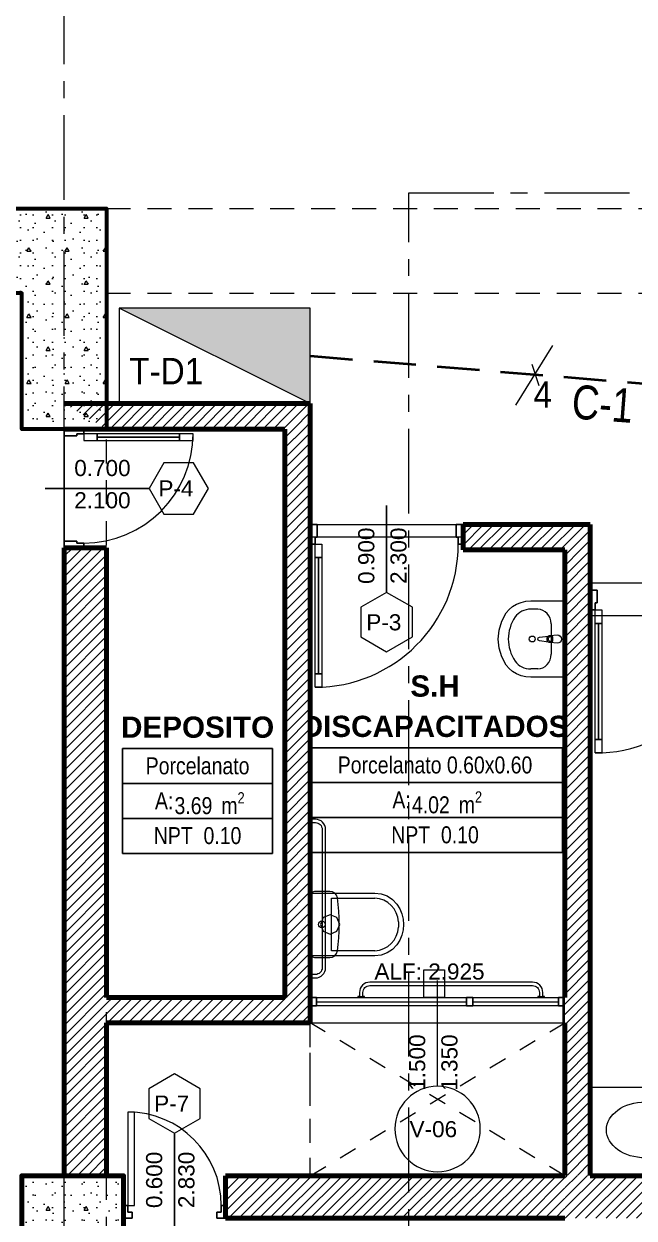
# Model space of a CAD drawing. Header units: inches. Extents: x -38 to 5698, y -33 to 92.
# Drawn here: x 44.08 to 47.68, y 11.45 to 18.49 of the extents above; entities that cross this region are included whole.
import ezdxf

# ---------------------------------------------------------------- set-up
doc = ezdxf.new("R2010")
doc.units = ezdxf.units.IN
doc.header["$MEASUREMENT"] = 0
doc.set_wipeout_variables(frame=1)
for name, pattern in [('A-PB$0$HIDDEN', [0.375, 0.25, -0.125]), ('CONTINUA', [0]), ('Hidden Line', [0.195611, 0.141111, -0.0545]), ('Oculto', [0.15875, 0.105833, -0.052917]), ('Punto & Raya', [0.65, 0.5, -0.075, 0, -0.075]), ('Rayas', [0.282222, 0.141111, -0.141111]), ('Wipeout_Contour', [1, 0, -1])]:
    doc.linetypes.add(name, pattern=pattern)
for name, color, linetype in [('02 _ ARQ _ ALB _ Ejes Generales', 7, 'Continuous'), ('02 _ ARQ _ ZON _ Espacio.3D', 7, 'Continuous'), ('08 _ STR _ EXT _ 06 Columnas', 7, 'Continuous'), ('08 _ STR _ EXT _ 07 Losa Aligerada', 7, 'Continuous'), ('08 _ STR _ EXT _ 09 Vigas', 7, 'Continuous'), ('08 _ STR _ EXT _ 10 Vereda Exterior', 7, 'Continuous'), ('Dibujo 2D - General', 7, 'Continuous'), ('Estructura - 04 MURO', 253, 'Continuous'), ('Interior - Sanitarios', 7, 'Continuous'), ('Marcador - Secciones', 251, 'Continuous')]:
    doc.layers.add(name, color=color, linetype=linetype)
for name, color, linetype, lineweight in [('distribucion a sub tableros', 210, 'CONTINUA', 40), ('Lineas Electr', 4, 'Continuous', 18), ('sub tablero de distribucion', 184, 'Continuous', 9), ('textos', 7, 'Continuous', 5)]:
    doc.layers.add(name, color=color, linetype=linetype, lineweight=lineweight)
doc.styles.add('Estilo_Generado_4', font='swisse.ttf')
doc.styles.add('Estilo_Generado_8', font='arialbd.ttf')
doc.styles.add('Estilo_Generado_9', font='ARIALN.TTF')
doc.styles.add('ROMANS 150', font='arial.ttf', dxfattribs={"width": 0.8, "height": 0.48})
doc.styles.add('SWISS', font='swisse.ttf')
pattern_1 = [(45, (0, 0), (-0.030052038, 0.030052038), [])]
pattern_2 = [(0, (0, 0), (0, 0.3897114), [0.024375, -0.200625]), (0, (0.1125, 0.19486), (0, 0.3897114), [0.024375, -0.200625]), (60, (0, 0), (-0.3375, 0.1948557), [0.024375, -0.200625]), (60, (0.225, 0), (-0.3375, 0.1948557), [0.024375, -0.200625]), (120, (0.02437, 0), (0.3375, 0.1948557), [0.024375, -0.200625]), (120, (0.24938, 0), (0.3375, 0.1948557), [0.024375, -0.200625]), (0, (0, 0.0375), (0, 0.075), [0, -0.075, 0, -0.1125]), (45, (0.0375, 0.0375), (-0.05303301, 0.05303301), [0, -0.05625, 0, -0.09375])]

# ---------------------------------------------------------------- blocks, each defined once
blk = doc.blocks.new('TD')
blk.add_hatch(color=256).paths.add_polyline_path([(-0.65, 0.35), (-0.65, 0.05), (-0.05, 0.05)])
blk.add_line((-0.65, 0.35), (-0.05, 0.05))
blk.add_lwpolyline([(-0.65, 0.05), (-0.05, 0.05), (-0.05, 0.35), (-0.65, 0.35)], close=True)

msp = doc.modelspace()

# ---------------------------------------------------------------- hatches: boundary and pattern name
at = {"layer": '08 _ STR _ EXT _ 10 Vereda Exterior', "linetype": 'Continuous', "lineweight": 13}
h = msp.add_hatch(dxfattribs=at)
h.set_pattern_fill('RETÍCULA_100X100_0002', color=251, style=0, pattern_type=2)
h.set_pattern_definition([(360, (3.7574, 18.3027), (0, 2.53199), []), (90, (3.7574, 18.3027), (-3.6, 0), [])])
h.paths.add_polyline_path([(2.17, 3.6213), (4.2913, 1.5), (9.32, 1.5), (9.32, 6.5), (40.52, 6.5), (40.52, 1.5), (52.92, 1.5), (52.92, 19.0859), (51.57, 19.0859), (51.57, 7.2), (9.07, 7.2), (9.07, 7.85), (6.5201, 7.85, -0.414214), (6.2701, 8.1), (6.2701, 8.85, -0.414213), (6.5201, 9.1), (9.07, 9.1), (9.07, 12), (6.5201, 12, -0.414214), (6.2701, 12.25), (6.2701, 13, -0.414213), (6.5201, 13.25), (9.07, 13.25), (9.07, 16.15), (6.5201, 16.15, -0.414214), (6.2701, 16.4), (6.2701, 17.15, -0.414213), (6.5201, 17.4), (8.77, 17.4), (8.7706, 21.0499), (2.17, 21.0499)])

# ---------------------------------------------------------------- linework, layer by layer
at = {"layer": '02 _ ARQ _ ZON _ Espacio.3D', "color": 252, "linetype": 'Continuous', "lineweight": 13}
for p, q in [((45.5477, 14.2173), (44.6643, 14.2173)), ((44.6643, 14.2173), (44.6643, 13.5996)), ((44.6643, 14.2173), (45.5477, 14.2173)), ((44.6643, 14.0114), (44.6643, 14.2173)), ((45.5477, 13.5996), (45.5477, 14.2173)), ((45.5477, 14.2173), (45.5477, 14.0114)), ((47.2566, 14.222), (45.7537, 14.222)), ((45.7537, 14.222), (45.7537, 13.6043)), ((45.7537, 14.222), (47.2566, 14.222)), ((45.7537, 14.0161), (45.7537, 14.222)), ((47.2566, 13.6043), (47.2566, 14.222)), ((47.2566, 14.222), (47.2566, 14.0161)), ((45.5477, 14.0114), (44.6643, 14.0114)), ((44.6643, 14.0114), (45.5477, 14.0114)), ((44.6643, 13.8055), (44.6643, 14.0114)), ((45.5477, 14.0114), (45.5477, 13.8055)), ((47.2566, 14.0161), (45.7537, 14.0161)), ((45.7537, 14.0161), (47.2566, 14.0161)), ((45.7537, 13.8102), (45.7537, 14.0161)), ((47.2566, 14.0161), (47.2566, 13.8102)), ((45.5477, 13.8055), (44.6643, 13.8055)), ((44.6643, 13.8055), (45.5477, 13.8055)), ((44.6643, 13.5996), (44.6643, 13.8055)), ((45.5477, 13.8055), (45.5477, 13.5996)), ((47.2566, 13.8102), (45.7537, 13.8102)), ((45.7537, 13.8102), (47.2566, 13.8102)), ((45.7537, 13.6043), (45.7537, 13.8102)), ((47.2566, 13.8102), (47.2566, 13.6043)), ((44.6643, 13.5996), (45.5477, 13.5996)), ((45.5477, 13.5996), (44.6643, 13.5996)), ((45.7537, 13.6043), (47.2566, 13.6043)), ((47.2566, 13.6043), (45.7537, 13.6043))]:
    msp.add_line(p, q, dxfattribs=at)
at = {"layer": '02 _ ARQ _ ZON _ Espacio.3D', "color": 254, "linetype": 'Continuous', "lineweight": 0, "flags": 128}
for points in [[(43.47, 17.4), (44.57, 17.4), (44.57, 16.25), (45.7699, 16.25), (45.7699, 15.5372), (47.42, 15.5372), (47.42, 15.1937), (48.32, 15.1937), (48.32, 15.5372), (48.32, 17.1), (47.82, 17.1), (47.82, 19.05)], [(44.07, 8.1), (44.32, 8.1), (44.32, 16.1), (44.07, 16.1)]]:
    msp.add_lwpolyline(points, dxfattribs=at)
at = {"layer": '02 _ ARQ _ ZON _ Espacio.3D', "color": 9, "linetype": 'Continuous', "lineweight": 5, "flags": 128}
for points in [[(45.17, 16.1), (44.32, 16.1), (44.32, 15.4), (44.57, 15.4), (44.57, 12.7505), (45.6199, 12.7505), (45.6199, 16.1)], [(47.27, 12.7505), (47.27, 15.3872), (46.6699, 15.3872), (46.6699, 15.4622), (45.7699, 15.4622), (45.7699, 12.7505)], [(47.42, 14.9999), (47.42, 11.7), (51.32, 11.7), (51.32, 14.9999)]]:
    msp.add_lwpolyline(points, close=True, dxfattribs=at)
at = {"layer": '08 _ STR _ EXT _ 07 Losa Aligerada', "color": 7, "linetype": 'Rayas', "lineweight": 18, "flags": 128}
msp.add_lwpolyline([(47.27, 11.7), (45.77, 11.7), (45.77, 12.6005), (47.27, 12.6005)], close=True, dxfattribs=at)
at = {"layer": '08 _ STR _ EXT _ 09 Vigas', "color": 251, "linetype": 'Hidden Line', "lineweight": 13}
for p, q in [((44.57, 17.4), (44.07, 17.4)), ((44.57, 17.4), (51.07, 17.4)), ((44.57, 16.9), (51.07, 16.9))]:
    msp.add_line(p, q, dxfattribs=at)
at = {"layer": 'Estructura - 04 MURO', "color": 165, "linetype": 'Continuous', "lineweight": 25}
for p, q in [((44.395, 16.06), (44.32, 16.06)), ((45.8099, 15.4622), (45.8099, 15.5372)), ((46.6299, 15.5372), (46.6299, 15.4622)), ((44.32, 15.44), (44.395, 15.44)), ((47.46, 15.0749), (47.46, 15.1499)), ((45.8074, 12.7505), (45.8074, 12.7005)), ((46.6912, 12.7005), (46.6912, 12.7505)), ((46.6912, 12.7505), (46.71, 12.7505)), ((46.71, 12.7505), (46.7287, 12.7505)), ((46.7287, 12.7505), (46.7287, 12.7005)), ((47.2325, 12.7005), (47.2325, 12.7505)), ((47.2325, 12.7505), (47.27, 12.7505)), ((46.71, 12.7005), (46.6912, 12.7005)), ((46.7287, 12.7005), (46.71, 12.7005)), ((47.27, 12.7005), (47.2325, 12.7005)), ((44.67, 11.45), (44.67, 11.525)), ((44.67, 11.525), (44.695, 11.525)), ((44.695, 11.525), (44.695, 11.485)), ((44.695, 11.485), (44.72, 11.485)), ((44.72, 11.485), (44.72, 11.45)), ((45.22, 11.45), (45.22, 11.485)), ((44.72, 11.45), (44.67, 11.45))]:
    msp.add_line(p, q, dxfattribs=at)
at = {"layer": 'Estructura - 04 MURO', "color": 165, "linetype": 'Continuous', "lineweight": 15}
for p, q in [((44.999, 16.052), (44.515, 16.052)), ((44.435, 16.032), (44.515, 16.032)), ((44.999, 16.032), (45.079, 16.032)), ((45.8379, 15.4222), (45.8379, 15.3422)), ((45.8179, 14.6582), (45.8179, 15.3422)), ((47.488, 15.0349), (47.488, 14.9549)), ((47.468, 14.2709), (47.468, 14.9549)), ((45.8379, 14.6582), (45.8379, 14.5782)), ((47.488, 14.2709), (47.488, 14.1909)), ((46.52, 12.2274), (46.52, 12.8505)), ((45.8074, 12.7505), (46.6912, 12.7505)), ((46.7287, 12.7505), (47.2325, 12.7505)), ((45.8074, 12.7255), (46.6912, 12.7255)), ((46.6912, 12.7005), (45.8074, 12.7005)), ((46.7287, 12.7255), (47.2325, 12.7255)), ((47.2325, 12.7005), (46.7287, 12.7005)), ((44.695, 12.075), (44.695, 11.525)), ((44.735, 12.075), (44.695, 12.075)), ((44.735, 11.525), (44.735, 12.075)), ((44.695, 11.525), (44.735, 11.525))]:
    msp.add_line(p, q, dxfattribs=at)
at = {"layer": 'Estructura - 04 MURO', "color": 152, "linetype": 'Continuous', "lineweight": 25}
for p, q in [((44.82, 15.75), (44.2075, 15.75)), ((46.2199, 15.1372), (46.2199, 15.6497)), ((44.97, 11.95), (44.97, 11.3375))]:
    msp.add_line(p, q, dxfattribs=at)
at = {"layer": 'Estructura - 04 MURO', "color": 7, "linetype": 'Continuous', "lineweight": 80}
for p, q in [((47.27, 12.7005), (47.27, 12.7505)), ((47.27, 12.7005), (47.27, 12.7505)), ((47.27, 12.7005), (47.27, 12.7505)), ((47.27, 12.6005), (47.27, 12.7005)), ((47.27, 12.6005), (47.27, 12.7005)), ((44.67, 11.525), (44.67, 11.7)), ((44.67, 11.525), (44.67, 11.7)), ((44.67, 11.45), (44.67, 11.525)), ((44.67, 11.45), (44.67, 11.525)), ((44.67, 11.45), (44.67, 11.525))]:
    msp.add_line(p, q, dxfattribs=at)
at = {"layer": 'Estructura - 04 MURO', "color": 165, "linetype": 'Continuous', "lineweight": 15, "flags": 128}
for points in [[(44.999, 16.052), (44.515, 16.052), (44.515, 16.032), (44.999, 16.032)], [(45.8179, 14.6582), (45.8179, 15.3422), (45.8379, 15.3422), (45.8379, 14.6582)], [(47.468, 14.2709), (47.468, 14.9549), (47.488, 14.9549), (47.488, 14.2709)]]:
    msp.add_lwpolyline(points, close=True, dxfattribs=at)
at = {"layer": 'Estructura - 04 MURO', "color": 251, "linetype": 'Continuous', "lineweight": 13, "flags": 128}
for points in [[(45.17, 15.75), (45.0825, 15.9016), (44.9075, 15.9016), (44.82, 15.75), (44.9075, 15.5984), (45.0825, 15.5984)], [(46.2199, 14.7872), (46.3715, 14.8747), (46.3715, 15.0497), (46.2199, 15.1372), (46.0684, 15.0497), (46.0684, 14.8747)], [(44.97, 12.3), (44.8184, 12.2125), (44.8184, 12.0375), (44.97, 11.95), (45.1215, 12.0375), (45.1215, 12.2125)]]:
    msp.add_lwpolyline(points, close=True, dxfattribs=at)
msp.add_lwpolyline([(46.2681, 11.9755, 1), (46.7718, 11.9755, 1)], format="xyb", close=True, dxfattribs=at)
at = {"layer": 'Interior - Sanitarios', "color": 205, "linetype": 'Continuous', "lineweight": 13}
for p, q in [((47.1101, 15.0384), (47.0701, 15.0384)), ((47.1894, 14.9515), (47.1894, 14.7734)), ((47.1995, 14.8761), (47.1846, 14.8761)), ((47.1995, 14.8489), (47.1995, 14.8761)), ((47.1846, 14.8489), (47.1995, 14.8489)), ((47.1101, 14.6866), (47.0701, 14.6866)), ((45.7749, 13.8005), (45.7749, 13.7805)), ((45.8948, 13.1805), (45.8948, 13.3355)), ((45.8948, 13.3355), (46.1498, 13.3355)), ((45.8869, 13.2375), (45.8466, 13.2208)), ((45.9273, 13.2208), (45.8869, 13.2375)), ((45.7499, 13.1965), (45.7499, 13.1918)), ((45.7699, 13.1965), (45.7499, 13.1965)), ((45.7499, 13.1918), (45.7499, 13.1805)), ((45.7499, 13.1805), (45.7499, 13.1692)), ((45.7499, 13.1692), (45.7499, 13.1645)), ((45.7699, 13.1645), (45.7499, 13.1645)), ((45.7699, 13.1965), (45.7699, 13.1918)), ((45.7699, 13.1918), (45.7699, 13.1805)), ((45.7699, 13.1805), (45.7699, 13.1692)), ((45.7699, 13.1692), (45.7699, 13.1645)), ((45.8466, 13.2208), (45.8299, 13.1805)), ((45.8299, 13.1805), (45.8466, 13.1402)), ((45.8948, 13.0255), (45.8948, 13.1805)), ((45.9439, 13.1805), (45.9273, 13.2208)), ((45.9273, 13.1402), (45.9439, 13.1805)), ((46.2891, 13.1961), (46.2891, 13.1649)), ((45.8466, 13.1402), (45.8869, 13.1235)), ((45.8869, 13.1235), (45.9273, 13.1402)), ((46.1498, 13.0255), (45.8948, 13.0255)), ((45.7749, 12.8855), (45.7749, 12.8655)), ((46.0599, 12.7555), (46.0799, 12.7555)), ((47.1199, 12.7555), (47.1399, 12.7555)), ((49.37, 12.2199), (47.42, 12.2199)), ((47.42, 12.2199), (47.42, 11.7)), ((49.37, 11.7), (47.42, 11.7))]:
    msp.add_line(p, q, dxfattribs=at)
at = {"layer": 'Interior - Sanitarios', "color": 205, "linetype": 'Continuous', "lineweight": 13, "flags": 128}
for points in [[(47.27, 14.6377), (47.0701, 14.6377), (47.0407, 14.6399), (47.0122, 14.6463), (46.9856, 14.6568), (46.9617, 14.671), (46.9412, 14.6885), (46.9249, 14.7087), (46.8987, 14.7576), (46.8828, 14.8093), (46.8774, 14.8625), (46.8828, 14.9156), (46.8987, 14.9673), (46.9249, 15.0162), (46.9412, 15.0364), (46.9617, 15.0539), (46.9856, 15.0681), (47.0122, 15.0786), (47.0407, 15.0851), (47.0701, 15.0872), (47.27, 15.0872)], [(47.27, 14.899), (47.27, 14.926), (47.29, 14.926), (47.29, 14.899)], [(47.27, 14.799), (47.27, 14.826), (47.29, 14.826), (47.29, 14.799)], [(46.1499, 12.9955), (45.7699, 12.9955), (45.7699, 13.3655), (46.1499, 13.3655), (46.1873, 13.3612), (46.2226, 13.3483), (46.2541, 13.3278), (46.2799, 13.3005), (46.2971, 13.2733), (46.3097, 13.2437), (46.3174, 13.2125), (46.3199, 13.1805), (46.3174, 13.1485), (46.3097, 13.1173), (46.2971, 13.0877), (46.2799, 13.0605), (46.2541, 13.0332), (46.2226, 13.0127), (46.1873, 12.9998)], [(46.5599, 12.9135), (46.5599, 12.7505), (46.4399, 12.7505), (46.4399, 12.9135)]]:
    msp.add_lwpolyline(points, close=True, dxfattribs=at)
for points in [[(47.2244, 14.8375), (47.1825, 14.8415, -0.12102), (47.173, 14.8447), (47.12, 14.8514, -0.882566), (47.12, 14.8736), (47.173, 14.8802, -0.12102), (47.1825, 14.8835), (47.2244, 14.8875, -1)], [(45.7699, 13.8105), (45.7699, 13.7705), (45.7749, 13.7705), (45.7749, 13.7805), (45.7999, 13.7805, -0.414214), (45.8399, 13.7405), (45.8399, 12.9255, -0.414214), (45.7999, 12.8855), (45.7749, 12.8855), (45.7749, 12.8955), (45.7699, 12.8955), (45.7699, 12.8555), (45.7749, 12.8555), (45.7749, 12.8655), (45.7999, 12.8655, 0.414214), (45.8599, 12.9255), (45.8599, 13.7405, 0.414214), (45.7999, 13.8005), (45.7749, 13.8005), (45.7749, 13.8105)], [(45.7699, 13.0155, 0.414214), (45.7999, 12.9855), (45.8853, 12.9855, 0.375967), (45.9296, 13.0243, 0.066259), (45.9296, 13.3367, 0.375967), (45.8853, 13.3755), (45.7999, 13.3755, 0.414214), (45.7699, 13.3455)], [(46.0499, 12.7505), (46.0899, 12.7505), (46.0899, 12.7555), (46.0799, 12.7555), (46.0799, 12.7805, -0.414214), (46.1199, 12.8205), (47.0799, 12.8205, -0.414214), (47.1199, 12.7805), (47.1199, 12.7555), (47.1099, 12.7555), (47.1099, 12.7505), (47.1499, 12.7505), (47.1499, 12.7555), (47.1399, 12.7555), (47.1399, 12.7805, 0.414214), (47.0799, 12.8405), (46.1199, 12.8405, 0.414214), (46.0599, 12.7805), (46.0599, 12.7555), (46.0499, 12.7555)]]:
    msp.add_lwpolyline(points, format="xyb", close=True, dxfattribs=at)
at = {"layer": 'Interior - Sanitarios', "color": 205, "linetype": 'Continuous', "lineweight": 13}
for centre, radius in [((47.0776, 14.8625), 0.0175), ((45.8379, 13.1805), 0.02)]:
    msp.add_circle(centre, radius, dxfattribs=at)
for centre, radius, start, end in [((47.1844, 14.8625), 0.0211, 122.77103, 237.22897), ((47.1846, 14.8625), 0.0136, 90, 270), ((46.1431, 13.1894), 0.1462, 2.61169, 87.33999), ((46.1431, 13.1716), 0.1462, 272.66001, 357.38831)]:
    msp.add_arc(centre, radius, start, end, dxfattribs=at)
for centre, major_axis, ratio, start_param, end_param in [((47.27, 14.8625), (0.3331, 0), 0.821452, 2.644618, 3.638567), ((47.0701, 14.9515), (0.1057, 0), 0.821452, 1.570796, 2.644618), ((47.1101, 14.9514), (0, 0.087), 0.9125, 4.712389, 6.283185), ((47.0701, 14.7734), (0.1057, 0), 0.821452, 3.638567, 4.712389), ((47.1101, 14.7735), (0, 0.087), 0.9125, 3.141593, 4.712389)]:
    msp.add_ellipse(centre, major_axis=major_axis, ratio=ratio, start_param=start_param, end_param=end_param, dxfattribs=at)
msp.add_ellipse((47.745, 11.97), major_axis=(0.23, 0), ratio=0.717391, dxfattribs=at)
at = {"layer": 'Lineas Electr', "ltscale": 0.3}
for p, q in [((46.9815, 16.2414), (47.1995, 16.5919)), ((47.1187, 16.3546), (47.0776, 16.4808))]:
    msp.add_line(p, q, dxfattribs=at)
at = {"layer": 'Marcador - Secciones', "color": 251, "linetype": 'Punto & Raya', "lineweight": 13}
msp.add_line((46.3506, 17.4928), (56.7072, 17.4928), dxfattribs=at)

# ---------------------------------------------------------------- texts
at = {"layer": '02 _ ARQ _ ZON _ Espacio.3D', "color": 252, "lineweight": 25, "attachment_point": 2}
for s, insert, char_height, style in [('\\A1;{\\pqc;\\pt0;\\fArial|b1|i0|c0|p34;S.H}', (46.5051, 14.648), 0.125, 'Estilo_Generado_8'), ('\\A1;{\\pqc;\\pt0;\\fArial|b1|i0|c0|p34;}', (46.648, 14.6766), 0.125, 'Estilo_Generado_8'), ('\\A1;{\\pqc;\\pt0;\\fArial|b1|i0|c0|p34;}', (45.5477, 14.4343), 0.125, 'Estilo_Generado_8'), ('\\A1;{\\pqc;\\pt0;\\fArial|b1|i0|c0|p34;}', (47.2566, 14.439), 0.125, 'Estilo_Generado_8'), ('\\A1;{\\pqc;\\pt0;\\fArial|b1|i0|c0|p34;DEPOSITO}', (45.106, 14.4057), 0.125, 'Estilo_Generado_8'), ('\\A1;{\\pqc;\\pt0;\\fArial|b1|i0|c0|p34;DISCAPACITADOS}', (46.5051, 14.4104), 0.125, 'Estilo_Generado_8'), ('\\A1;{\\pqc;\\pt0;\\fArial Narrow|b0|i0|c0|p34;}', (44.7982, 14.1967), 0.1, 'Estilo_Generado_9'), ('\\A1;{\\pqc;\\pt0;\\fArial Narrow|b0|i0|c0|p34;Porcelanato}', (45.106, 14.1654), 0.1, 'Estilo_Generado_9'), ('\\A1;{\\pqc;\\pt0;\\fArial Narrow|b0|i0|c0|p34;}', (45.9282, 14.2014), 0.1, 'Estilo_Generado_9'), ('\\A1;{\\pqc;\\pt0;\\fArial Narrow|b0|i0|c0|p34;Porcelanato 0.60x0.60}', (46.5051, 14.1705), 0.1, 'Estilo_Generado_9'), ('\\A1;{\\pqc;\\pt0;\\fArial Narrow|b0|i0|c0|p34;A: }', (44.9089, 13.9595), 0.1, 'Estilo_Generado_9'), ('\\A1;{\\pqc;\\pt0,0.3;\\fArial Narrow|b0|i0|c0|p34;3.69\\fArial Narrow|b0|i0|c0|p34;\\A1{\\H.66x;\\S^  ;}\\fArial Narrow|b0|i0|c0|p34; m\\fArial Narrow|b0|i0|c0|p34;\\A1{\\H.66x;\\S2^  ;}}', (45.1766, 13.9599), 0.1, 'Estilo_Generado_9'), ('\\A1;{\\pqc;\\pt0;\\fArial Narrow|b0|i0|c0|p34;A: }', (46.308, 13.9642), 0.1, 'Estilo_Generado_9'), ('\\A1;{\\pqc;\\pt0,0.3;\\fArial Narrow|b0|i0|c0|p34;4.02\\fArial Narrow|b0|i0|c0|p34;\\A1{\\H.66x;\\S^  ;}\\fArial Narrow|b0|i0|c0|p34; m\\fArial Narrow|b0|i0|c0|p34;\\A1{\\H.66x;\\S2^  ;}}', (46.5757, 13.9647), 0.1, 'Estilo_Generado_9'), ('\\A1;{\\pqc;\\pt0;\\fArial Narrow|b0|i0|c0|p34;}', (44.8462, 13.7849), 0.1, 'Estilo_Generado_9'), ('\\A1;{\\pqc;\\pt0;\\fArial Narrow|b0|i0|c0|p34;NPT  0.10}', (45.106, 13.7541), 0.1, 'Estilo_Generado_9'), ('\\A1;{\\pqc;\\pt0;\\fArial Narrow|b0|i0|c0|p34;}', (46.2454, 13.7896), 0.1, 'Estilo_Generado_9'), ('\\A1;{\\pqc;\\pt0;\\fArial Narrow|b0|i0|c0|p34;NPT  0.10}', (46.5051, 13.7588), 0.1, 'Estilo_Generado_9')]:
    msp.add_mtext(s, dxfattribs=dict(at, insert=insert, char_height=char_height, style=style))
at = {"layer": 'distribucion a sub tableros', "linetype": 'A-PB$0$HIDDEN', "lineweight": 40, "insert": (47.4924, 16.2477), "char_height": 0.2, "width": 2.149304, "attachment_point": 5, "rotation": 355.67774, "style": 'ROMANS 150'}
msp.add_mtext('C-1', dxfattribs=at)
at = {"layer": 'Estructura - 04 MURO', "color": 251, "lineweight": 25, "char_height": 0.095, "attachment_point": 7, "style": 'Estilo_Generado_4'}
for s, insert in [('\\A1;{\\pql;\\pt0;\\fSwis721 Ex BT|b0|i0|c0|p34;0.700\\fSwis721 Ex BT|b0|i0|c0|p34;\\A1{\\H.66x;\\S^  ;}\\fSwis721 Ex BT|b0|i0|c0|p34;\\fSwis721 Ex BT|b0|i0|c0|p34;}', (44.3791, 15.795)), ('\\A1;{\\pql;\\pt0;\\fSwis721 Ex BT|b0|i0|c0|p34;P-4\\fSwis721 Ex BT|b0|i0|c0|p34;\\fSwis721 Ex BT|b0|i0|c0|p34;\\fSwis721 Ex BT|b0|i0|c0|p34;}', (44.8751, 15.7025)), ('\\A1;{\\pql;\\pt0;\\fSwis721 Ex BT|b0|i0|c0|p34;2.100\\fSwis721 Ex BT|b0|i0|c0|p34;\\A1{\\H.66x;\\S^  ;}\\fSwis721 Ex BT|b0|i0|c0|p34;\\fSwis721 Ex BT|b0|i0|c0|p34;}', (44.3791, 15.605)), ('\\A1;{\\pql;\\pt0;\\fSwis721 Ex BT|b0|i0|c0|p34;ALF: 2.925\\fSwis721 Ex BT|b0|i0|c0|p34;\\A1{\\H.66x;\\S^  ;}\\fSwis721 Ex BT|b0|i0|c0|p34;\\fSwis721 Ex BT|b0|i0|c0|p34;}', (46.1478, 12.8279)), ('\\A1;{\\pql;\\pt0;\\fSwis721 Ex BT|b0|i0|c0|p34;P-7\\fSwis721 Ex BT|b0|i0|c0|p34;\\fSwis721 Ex BT|b0|i0|c0|p34;\\fSwis721 Ex BT|b0|i0|c0|p34;}', (44.8501, 12.0775)), ('\\A1;{\\pql;\\pt0;\\fSwis721 Ex BT|b0|i0|c0|p34;V-06\\fSwis721 Ex BT|b0|i0|c0|p34;\\fSwis721 Ex BT|b0|i0|c0|p34;\\fSwis721 Ex BT|b0|i0|c0|p34;}', (46.3549, 11.9255))]:
    msp.add_mtext(s, dxfattribs=dict(at, insert=insert))
for s, insert, rotation in [('\\A1;{\\pql;\\pt0;\\fSwis721 Ex BT|b0|i0|c0|p34;0.900\\fSwis721 Ex BT|b0|i0|c0|p34;\\A1{\\H.66x;\\S^  ;}\\fSwis721 Ex BT|b0|i0|c0|p34;\\fSwis721 Ex BT|b0|i0|c0|p34;}', (46.1751, 15.1872), 89.99999), ('\\A1;{\\pql;\\pt0;\\fSwis721 Ex BT|b0|i0|c0|p34;2.300\\fSwis721 Ex BT|b0|i0|c0|p34;\\A1{\\H.66x;\\S^  ;}\\fSwis721 Ex BT|b0|i0|c0|p34;\\fSwis721 Ex BT|b0|i0|c0|p34;}', (46.3649, 15.1872), 89.99999), ('\\A1;{\\pql;\\pt0;\\fSwis721 Ex BT|b0|i0|c0|p34;P-3\\fSwis721 Ex BT|b0|i0|c0|p34;\\fSwis721 Ex BT|b0|i0|c0|p34;\\fSwis721 Ex BT|b0|i0|c0|p34;}', (46.1001, 14.9123), 359.99999), ('\\A1;{\\pql;\\pt0;\\fSwis721 Ex BT|b0|i0|c0|p34;1.500\\fSwis721 Ex BT|b0|i0|c0|p34;\\A1{\\H.66x;\\S^  ;}\\fSwis721 Ex BT|b0|i0|c0|p34;\\fSwis721 Ex BT|b0|i0|c0|p34;}', (46.4749, 12.2005), 90), ('\\A1;{\\pql;\\pt0;\\fSwis721 Ex BT|b0|i0|c0|p34;1.350\\fSwis721 Ex BT|b0|i0|c0|p34;\\A1{\\H.66x;\\S^  ;}\\fSwis721 Ex BT|b0|i0|c0|p34;\\fSwis721 Ex BT|b0|i0|c0|p34;}', (46.6649, 12.2005), 90), ('\\A1;{\\pql;\\pt0;\\fSwis721 Ex BT|b0|i0|c0|p34;0.600\\fSwis721 Ex BT|b0|i0|c0|p34;\\A1{\\H.66x;\\S^  ;}\\fSwis721 Ex BT|b0|i0|c0|p34;\\fSwis721 Ex BT|b0|i0|c0|p34;}', (44.9249, 11.5091), 90), ('\\A1;{\\pql;\\pt0;\\fSwis721 Ex BT|b0|i0|c0|p34;2.830\\fSwis721 Ex BT|b0|i0|c0|p34;\\A1{\\H.66x;\\S^  ;}\\fSwis721 Ex BT|b0|i0|c0|p34;\\fSwis721 Ex BT|b0|i0|c0|p34;}', (45.1149, 11.5091), 90)]:
    msp.add_mtext(s, dxfattribs=dict(at, insert=insert, rotation=rotation))
at = {"layer": 'textos', "style": 'SWISS', "width": 0.9}
for s, p in [('T-D1', (44.7032, 16.3632)), ('4 ', (47.0849, 16.2253))]:
    msp.add_text(s, height=0.156, dxfattribs=at).set_placement(p)

# ---------------------------------------------------------------- next in the draw order: wipeouts: each hides what was drawn before it
at = {"color": 254, "linetype": 'Wipeout_Contour', "lineweight": 0, "ltscale": 146.020273}
msp.add_wipeout([(45.6199, 16.1), (45.7699, 16.25), (45.6199, 16.25)], dxfattribs=at).dxf.layer = 'Estructura - 04 MURO'
at = {"color": 254, "linetype": 'Wipeout_Contour', "lineweight": 0, "ltscale": 198.088618}
msp.add_wipeout([(46.6699, 15.5372), (46.6699, 15.3872), (47.42, 15.3872), (47.42, 15.5372)], dxfattribs=at).dxf.layer = 'Estructura - 04 MURO'
at = {"color": 254, "linetype": 'Wipeout_Contour', "lineweight": 0, "ltscale": 185.980303}
msp.add_wipeout([(44.32, 11.7), (44.57, 11.7), (44.57, 15.4), (44.32, 15.4)], dxfattribs=at).dxf.layer = 'Estructura - 04 MURO'
at = {"color": 254, "linetype": 'Wipeout_Contour', "lineweight": 0, "ltscale": 141.705974}
msp.add_wipeout([(45.7699, 12.7505), (45.6199, 12.6005), (45.7699, 12.6005)], dxfattribs=at).dxf.layer = 'Estructura - 04 MURO'

# ---------------------------------------------------------------- next in the draw order: hatches: boundary and pattern name
at = {"layer": '08 _ STR _ EXT _ 06 Columnas', "linetype": 'Continuous', "lineweight": 9}
h = msp.add_hatch(dxfattribs=at)
h.set_pattern_fill('HORMIGÓN_EN_MASA_0002', style=0, pattern_type=2)
h.set_pattern_definition(pattern_2)
h.paths.add_polyline_path([(44.67, 11.3), (44.67, 11.7), (44.07, 11.7), (44.07, 11.3)])
at = {"layer": 'Estructura - 04 MURO', "linetype": 'Continuous', "lineweight": 5}
h = msp.add_hatch(dxfattribs=at)
h.set_pattern_fill('LADRILLO_COMÚN_0002', color=252, style=0, pattern_type=2)
h.set_pattern_definition(pattern_1)
h.paths.add_polyline_path([(45.6199, 16.1), (45.7699, 16.25), (45.6199, 16.25)])
h = msp.add_hatch(dxfattribs=at)
h.set_pattern_fill('LADRILLO_COMÚN_0002', color=252, style=0, pattern_type=2)
h.set_pattern_definition(pattern_1)
h.paths.add_polyline_path([(46.6699, 15.5372), (46.6699, 15.3872), (47.42, 15.3872), (47.42, 15.5372)])
h = msp.add_hatch(dxfattribs=at)
h.set_pattern_fill('LADRILLO_COMÚN_0002', color=252, style=0, pattern_type=2)
h.set_pattern_definition(pattern_1)
h.paths.add_polyline_path([(44.32, 11.7), (44.57, 11.7), (44.57, 15.4), (44.32, 15.4)])
h = msp.add_hatch(dxfattribs=at)
h.set_pattern_fill('LADRILLO_COMÚN_0002', color=252, style=0, pattern_type=2)
h.set_pattern_definition(pattern_1)
h.paths.add_polyline_path([(45.7699, 12.7505), (45.6199, 12.6005), (45.7699, 12.6005)])

# ---------------------------------------------------------------- next in the draw order: linework, layer by layer
at = {"layer": '08 _ STR _ EXT _ 06 Columnas', "color": 7, "linetype": 'Continuous', "lineweight": 80, "flags": 128}
msp.add_lwpolyline([(44.67, 11.3), (44.67, 11.7), (44.07, 11.7), (44.07, 11.3)], close=True, dxfattribs=at)
at = {"layer": 'Estructura - 04 MURO', "color": 165, "linetype": 'Continuous', "lineweight": 25}
for p, q in [((46.6699, 15.5372), (46.6299, 15.5372)), ((46.6699, 15.4222), (46.6699, 15.5372)), ((44.32, 15.4), (44.32, 15.44)), ((44.395, 15.44), (44.395, 15.428)), ((44.395, 15.428), (44.435, 15.428)), ((44.435, 15.428), (44.435, 15.4)), ((46.6299, 15.4622), (46.6419, 15.4622)), ((46.6419, 15.4622), (46.6419, 15.4222)), ((46.6419, 15.4222), (46.6699, 15.4222)), ((44.435, 15.4), (44.32, 15.4))]:
    msp.add_line(p, q, dxfattribs=at)
at = {"layer": 'Estructura - 04 MURO', "color": 7, "linetype": 'Continuous', "lineweight": 80}
for p, q in [((46.6699, 15.5372), (46.6699, 15.4222)), ((46.6699, 15.5372), (46.6699, 15.4222)), ((46.6699, 15.5372), (46.6699, 15.4222)), ((46.6699, 15.4222), (46.6699, 15.3872)), ((46.6699, 15.4222), (46.6699, 15.3872)), ((44.32, 15.4), (44.435, 15.4)), ((44.32, 15.4), (44.435, 15.4)), ((44.32, 15.4), (44.435, 15.4)), ((44.435, 15.4), (44.57, 15.4)), ((44.435, 15.4), (44.57, 15.4))]:
    msp.add_line(p, q, dxfattribs=at)
at = {"layer": 'Estructura - 04 MURO', "color": 7, "linetype": 'Continuous', "lineweight": 80, "flags": 128}
for points in [[(47.42, 15.5372), (46.6699, 15.5372)], [(47.42, 15.3872), (47.42, 15.5372)], [(44.32, 15.4), (44.32, 11.7)], [(44.57, 12.7505), (44.57, 15.4)], [(46.6699, 15.3872), (47.27, 15.3872)], [(44.57, 11.7), (44.57, 12.6005)]]:
    msp.add_lwpolyline(points, dxfattribs=at)

# ---------------------------------------------------------------- next in the draw order: wipeouts: each hides what was drawn before it
at = {"color": 254, "linetype": 'Wipeout_Contour', "lineweight": 0, "ltscale": 142.832417}
msp.add_wipeout([(45.6199, 12.6005), (45.7699, 12.7505), (45.6199, 12.7505)], dxfattribs=at).dxf.layer = 'Estructura - 04 MURO'

# ---------------------------------------------------------------- next in the draw order: hatches: boundary and pattern name
at = {"layer": 'Estructura - 04 MURO', "linetype": 'Continuous', "lineweight": 5}
h = msp.add_hatch(dxfattribs=at)
h.set_pattern_fill('LADRILLO_COMÚN_0002', color=252, style=0, pattern_type=2)
h.set_pattern_definition(pattern_1)
h.paths.add_polyline_path([(45.6199, 12.6005), (45.7699, 12.7505), (45.6199, 12.7505)])

# ---------------------------------------------------------------- next in the draw order: linework, layer by layer
at = {"layer": 'Estructura - 04 MURO', "color": 7, "linetype": 'Continuous', "lineweight": 80}
msp.add_line((45.7699, 12.6005), (45.7699, 12.7005), dxfattribs=at)
msp.add_line((45.7699, 12.6005), (45.7699, 12.7005), dxfattribs=at)
at = {"layer": 'Estructura - 04 MURO', "color": 165, "linetype": 'Continuous', "lineweight": 25}
msp.add_line((45.8074, 12.7005), (45.7699, 12.7005), dxfattribs=at)
at = {"layer": 'Estructura - 04 MURO', "color": 165, "linetype": 'Continuous', "lineweight": 15}
msp.add_line((45.7699, 12.6005), (47.27, 12.6005), dxfattribs=at)
at = {"layer": 'Estructura - 04 MURO', "color": 7, "linetype": 'Continuous', "lineweight": 80, "flags": 128}
msp.add_lwpolyline([(45.6199, 12.6005), (45.7699, 12.6005)], dxfattribs=at)

# ---------------------------------------------------------------- next in the draw order: wipeouts: each hides what was drawn before it
at = {"color": 254, "linetype": 'Wipeout_Contour', "lineweight": 0, "ltscale": 191.767197}
msp.add_wipeout([(45.6199, 16.1), (45.6199, 12.7505), (45.7699, 12.7505), (45.7699, 16.1)], dxfattribs=at).dxf.layer = 'Estructura - 04 MURO'

# ---------------------------------------------------------------- next in the draw order: hatches: boundary and pattern name
at = {"layer": 'Estructura - 04 MURO', "linetype": 'Continuous', "lineweight": 5}
h = msp.add_hatch(dxfattribs=at)
h.set_pattern_fill('LADRILLO_COMÚN_0002', color=252, style=0, pattern_type=2)
h.set_pattern_definition(pattern_1)
h.paths.add_polyline_path([(45.6199, 16.1), (45.6199, 12.7505), (45.7699, 12.7505), (45.7699, 16.1)])

# ---------------------------------------------------------------- next in the draw order: linework, layer by layer
at = {"layer": 'Estructura - 04 MURO', "color": 7, "linetype": 'Continuous', "lineweight": 80}
for p, q in [((45.7699, 15.5372), (45.7699, 15.4222)), ((45.7699, 15.5372), (45.7699, 15.4222)), ((45.7699, 15.5372), (45.7699, 15.4222)), ((45.7699, 15.4222), (45.7699, 15.3872)), ((45.7699, 15.4222), (45.7699, 15.3872)), ((45.7699, 12.7005), (45.7699, 12.7505)), ((45.7699, 12.7005), (45.7699, 12.7505)), ((45.7699, 12.7005), (45.7699, 12.7505))]:
    msp.add_line(p, q, dxfattribs=at)
at = {"layer": 'Estructura - 04 MURO', "color": 165, "linetype": 'Continuous', "lineweight": 25}
for p, q in [((45.7699, 15.5372), (45.7699, 15.4222)), ((45.8099, 15.5372), (45.7699, 15.5372)), ((45.7699, 15.4222), (45.7979, 15.4222)), ((45.7979, 15.4222), (45.7979, 15.4622)), ((45.7979, 15.4622), (45.8099, 15.4622)), ((45.7699, 12.7505), (45.8074, 12.7505))]:
    msp.add_line(p, q, dxfattribs=at)
at = {"layer": 'Estructura - 04 MURO', "color": 165, "linetype": 'Continuous', "lineweight": 15}
for p, q in [((45.7979, 15.3422), (45.7979, 15.4222)), ((45.7979, 15.4222), (45.8379, 15.4222)), ((45.8379, 15.3422), (45.7979, 15.3422)), ((45.7979, 14.5782), (45.7979, 14.6582)), ((45.7979, 14.6582), (45.8379, 14.6582)), ((45.8379, 14.5782), (45.7979, 14.5782)), ((45.7699, 12.7505), (47.27, 12.7505))]:
    msp.add_line(p, q, dxfattribs=at)
at = {"layer": 'Estructura - 04 MURO', "color": 7, "linetype": 'Continuous', "lineweight": 80, "flags": 128}
msp.add_lwpolyline([(45.7699, 12.7505), (45.7699, 15.3872)], dxfattribs=at)
at = {"layer": 'Estructura - 04 MURO', "color": 165, "linetype": 'Continuous', "lineweight": 15, "flags": 128}
msp.add_lwpolyline([(45.7979, 14.6582), (45.7979, 15.3422), (45.8179, 15.3422), (45.8179, 14.6582)], close=True, dxfattribs=at)
at = {"layer": 'Estructura - 04 MURO', "color": 7, "linetype": 'Continuous', "lineweight": 15}
msp.add_arc((45.7979, 15.4222), 0.844, 269.99999, 359.99999, dxfattribs=at)

# ---------------------------------------------------------------- next in the draw order: wipeouts: each hides what was drawn before it
at = {"color": 254, "linetype": 'Wipeout_Contour', "lineweight": 0, "ltscale": 144.835261}
msp.add_wipeout([(45.6199, 16.1), (45.7699, 16.1), (45.7699, 16.25)], dxfattribs=at).dxf.layer = 'Estructura - 04 MURO'
at = {"color": 254, "linetype": 'Wipeout_Contour', "lineweight": 0, "ltscale": 197.09333}
msp.add_wipeout([(47.27, 15.3872), (47.27, 11.7), (47.42, 11.7), (47.42, 15.3872)], dxfattribs=at).dxf.layer = 'Estructura - 04 MURO'

# ---------------------------------------------------------------- next in the draw order: hatches: boundary and pattern name
at = {"layer": 'Estructura - 04 MURO', "linetype": 'Continuous', "lineweight": 5}
h = msp.add_hatch(dxfattribs=at)
h.set_pattern_fill('LADRILLO_COMÚN_0002', color=252, style=0, pattern_type=2)
h.set_pattern_definition(pattern_1)
h.paths.add_polyline_path([(45.6199, 16.1), (45.7699, 16.1), (45.7699, 16.25)])
h = msp.add_hatch(dxfattribs=at)
h.set_pattern_fill('LADRILLO_COMÚN_0002', color=252, style=0, pattern_type=2)
h.set_pattern_definition(pattern_1)
h.paths.add_polyline_path([(47.27, 15.3872), (47.27, 11.7), (47.42, 11.7), (47.42, 15.3872)])

# ---------------------------------------------------------------- next in the draw order: linework, layer by layer
at = {"layer": 'distribucion a sub tableros', "linetype": 'A-PB$0$HIDDEN', "lineweight": 40}
msp.add_line((45.7699, 16.5314), (52.17, 15.9979), dxfattribs=at)
at = {"layer": 'Estructura - 04 MURO', "color": 7, "linetype": 'Continuous', "lineweight": 80}
for p, q in [((47.42, 15.1499), (47.42, 15.0349)), ((47.42, 15.1499), (47.42, 15.0349)), ((47.42, 15.1499), (47.42, 15.0349)), ((47.42, 15.0349), (47.42, 14.9999)), ((47.42, 15.0349), (47.42, 14.9999))]:
    msp.add_line(p, q, dxfattribs=at)
at = {"layer": 'Estructura - 04 MURO', "color": 165, "linetype": 'Continuous', "lineweight": 25}
for p, q in [((47.42, 15.1499), (47.42, 15.0349)), ((47.46, 15.1499), (47.42, 15.1499)), ((47.448, 15.0349), (47.448, 15.0749)), ((47.448, 15.0749), (47.46, 15.0749)), ((47.42, 15.0349), (47.448, 15.0349))]:
    msp.add_line(p, q, dxfattribs=at)
at = {"layer": 'Estructura - 04 MURO', "color": 165, "linetype": 'Continuous', "lineweight": 15}
for p, q in [((47.448, 14.9549), (47.448, 15.0349)), ((47.448, 15.0349), (47.488, 15.0349)), ((47.488, 14.9549), (47.448, 14.9549)), ((47.448, 14.1909), (47.448, 14.2709)), ((47.448, 14.2709), (47.488, 14.2709)), ((47.488, 14.1909), (47.448, 14.1909))]:
    msp.add_line(p, q, dxfattribs=at)
at = {"layer": 'Estructura - 04 MURO', "color": 7, "linetype": 'Continuous', "lineweight": 80, "flags": 128}
for points in [[(45.7699, 16.25), (45.6199, 16.25)], [(45.7699, 15.5372), (45.7699, 16.25)], [(45.6199, 16.1), (45.6199, 12.7505)], [(47.27, 15.3872), (47.27, 12.7505)], [(47.42, 15.1499), (47.42, 15.3872)], [(47.42, 11.7), (47.42, 14.9999)], [(47.27, 12.6005), (47.27, 11.7)]]:
    msp.add_lwpolyline(points, dxfattribs=at)
at = {"layer": 'Estructura - 04 MURO', "color": 165, "linetype": 'Continuous', "lineweight": 15, "flags": 128}
msp.add_lwpolyline([(47.448, 14.2709), (47.448, 14.9549), (47.468, 14.9549), (47.468, 14.2709)], close=True, dxfattribs=at)
at = {"layer": 'Estructura - 04 MURO', "color": 7, "linetype": 'Continuous', "lineweight": 15}
msp.add_arc((47.448, 15.0349), 0.844, 270, 0, dxfattribs=at)

# ---------------------------------------------------------------- next in the draw order: wipeouts: each hides what was drawn before it
at = {"color": 254, "linetype": 'Wipeout_Contour', "lineweight": 0, "ltscale": 191.636412}
msp.add_wipeout([(44.57, 16.1), (45.6199, 16.1), (45.6199, 16.25), (44.57, 16.25)], dxfattribs=at).dxf.layer = 'Estructura - 04 MURO'
at = {"color": 254, "linetype": 'Wipeout_Contour', "lineweight": 0, "ltscale": 187.375267}
msp.add_wipeout([(45.6199, 12.7505), (44.57, 12.7505), (44.57, 12.6005), (45.6199, 12.6005)], dxfattribs=at).dxf.layer = 'Estructura - 04 MURO'
at = {"color": 254, "linetype": 'Wipeout_Contour', "lineweight": 0, "ltscale": 201.861553}
msp.add_wipeout([(50.97, 11.7), (47.27, 11.7), (47.27, 11.45), (50.97, 11.45)], dxfattribs=at).dxf.layer = 'Estructura - 04 MURO'

# ---------------------------------------------------------------- next in the draw order: hatches: boundary and pattern name
at = {"layer": 'Estructura - 04 MURO', "linetype": 'Continuous', "lineweight": 5}
h = msp.add_hatch(dxfattribs=at)
h.set_pattern_fill('LADRILLO_COMÚN_0002', color=252, style=0, pattern_type=2)
h.set_pattern_definition(pattern_1)
h.paths.add_polyline_path([(44.57, 16.1), (45.6199, 16.1), (45.6199, 16.25), (44.57, 16.25)])
h = msp.add_hatch(dxfattribs=at)
h.set_pattern_fill('LADRILLO_COMÚN_0002', color=252, style=0, pattern_type=2)
h.set_pattern_definition(pattern_1)
h.paths.add_polyline_path([(45.6199, 12.7505), (44.57, 12.7505), (44.57, 12.6005), (45.6199, 12.6005)])
h = msp.add_hatch(dxfattribs=at)
h.set_pattern_fill('LADRILLO_COMÚN_0002', color=252, style=0, pattern_type=2)
h.set_pattern_definition(pattern_1)
h.paths.add_polyline_path([(50.97, 11.7), (47.27, 11.7), (47.27, 11.45), (50.97, 11.45)])

# ---------------------------------------------------------------- next in the draw order: linework, layer by layer
at = {"layer": 'Estructura - 04 MURO', "color": 165, "linetype": 'Continuous', "lineweight": 15}
for p, q in [((45.079, 16.072), (44.999, 16.072)), ((44.999, 16.072), (44.999, 16.032)), ((45.079, 16.032), (45.079, 16.072))]:
    msp.add_line(p, q, dxfattribs=at)
at = {"layer": 'Estructura - 04 MURO', "color": 7, "linetype": 'Continuous', "lineweight": 80, "flags": 128}
for points in [[(45.6199, 12.7505), (44.57, 12.7505)], [(44.57, 12.6005), (45.6199, 12.6005)], [(50.97, 11.7), (47.42, 11.7)]]:
    msp.add_lwpolyline(points, dxfattribs=at)

# ---------------------------------------------------------------- next in the draw order: block references
at = {"layer": 'sub tablero de distribucion', "linetype": 'Continuous', "lineweight": 0, "xscale": 1.875816488894348, "yscale": 1.875816488894348, "zscale": 1.875816488894348, "rotation": 180}
msp.add_blockref('TD', (44.5507, 16.9065), dxfattribs=at)

# ---------------------------------------------------------------- next in the draw order: wipeouts: each hides what was drawn before it
at = {"color": 254, "linetype": 'Wipeout_Contour', "lineweight": 0, "ltscale": 141.739073}
msp.add_wipeout([(44.57, 16.25), (44.32, 16.25), (44.57, 16.1)], dxfattribs=at).dxf.layer = 'Estructura - 04 MURO'
at = {"color": 254, "linetype": 'Wipeout_Contour', "lineweight": 0, "ltscale": 190.7857}
msp.add_wipeout([(45.27, 11.7), (45.27, 11.45), (47.27, 11.45), (47.27, 11.7)], dxfattribs=at).dxf.layer = 'Estructura - 04 MURO'

# ---------------------------------------------------------------- next in the draw order: hatches: boundary and pattern name
at = {"layer": '08 _ STR _ EXT _ 06 Columnas', "linetype": 'Continuous', "lineweight": 9}
h = msp.add_hatch(dxfattribs=at)
h.set_pattern_fill('HORMIGÓN_EN_MASA_0002', style=0, pattern_type=2)
h.set_pattern_definition(pattern_2)
h.paths.add_polyline_path([(43.47, 17.4), (43.47, 16.9), (44.07, 16.9), (44.07, 16.1), (44.57, 16.1), (44.57, 17.4)])
at = {"layer": 'Estructura - 04 MURO', "linetype": 'Continuous', "lineweight": 5}
h = msp.add_hatch(dxfattribs=at)
h.set_pattern_fill('LADRILLO_COMÚN_0002', color=252, style=0, pattern_type=2)
h.set_pattern_definition(pattern_1)
h.paths.add_polyline_path([(44.57, 16.25), (44.32, 16.25), (44.57, 16.1)])
h = msp.add_hatch(dxfattribs=at)
h.set_pattern_fill('LADRILLO_COMÚN_0002', color=252, style=0, pattern_type=2)
h.set_pattern_definition(pattern_1)
h.paths.add_polyline_path([(45.27, 11.7), (45.27, 11.45), (47.27, 11.45), (47.27, 11.7)])

# ---------------------------------------------------------------- next in the draw order: linework, layer by layer
at = {"layer": '02 _ ARQ _ ALB _ Ejes Generales', "color": 252, "linetype": 'Punto & Raya', "lineweight": 13}
msp.add_line((44.32, 3.05), (44.32, 44.9), dxfattribs=at)
at = {"layer": '08 _ STR _ EXT _ 06 Columnas', "color": 7, "linetype": 'Continuous', "lineweight": 60, "flags": 128}
msp.add_lwpolyline([(43.47, 17.4), (44.57, 17.4), (44.57, 16.1), (44.07, 16.1), (44.07, 16.9), (43.47, 16.9)], close=True, dxfattribs=at)
at = {"layer": '08 _ STR _ EXT _ 09 Vigas', "color": 251, "linetype": 'Hidden Line', "lineweight": 13}
msp.add_line((44.57, 7.7), (44.57, 16.9), dxfattribs=at)
at = {"layer": 'Dibujo 2D - General', "color": 7, "linetype": 'Oculto', "lineweight": 13}
for p, q in [((45.7699, 11.7), (45.7699, 12.6005)), ((47.27, 11.7), (45.7699, 12.6005)), ((45.7699, 11.7), (47.27, 12.6005))]:
    msp.add_line(p, q, dxfattribs=at)
at = {"layer": 'Estructura - 04 MURO', "color": 7, "linetype": 'Continuous', "lineweight": 80}
for p, q in [((44.32, 16.1), (44.435, 16.1)), ((44.32, 16.1), (44.435, 16.1)), ((44.32, 16.1), (44.435, 16.1)), ((44.435, 16.1), (44.57, 16.1)), ((44.435, 16.1), (44.57, 16.1)), ((45.27, 11.525), (45.27, 11.7)), ((45.27, 11.525), (45.27, 11.7)), ((45.27, 11.45), (45.27, 11.525)), ((45.27, 11.45), (45.27, 11.525)), ((45.27, 11.45), (45.27, 11.525))]:
    msp.add_line(p, q, dxfattribs=at)
at = {"layer": 'Estructura - 04 MURO', "color": 165, "linetype": 'Continuous', "lineweight": 25}
for p, q in [((44.32, 16.1), (44.435, 16.1)), ((44.32, 16.06), (44.32, 16.1)), ((44.435, 16.072), (44.395, 16.072)), ((44.395, 16.072), (44.395, 16.06)), ((44.435, 16.1), (44.435, 16.072)), ((45.22, 11.485), (45.245, 11.485)), ((45.245, 11.485), (45.245, 11.525)), ((45.245, 11.525), (45.27, 11.525)), ((45.27, 11.525), (45.27, 11.45)), ((45.27, 11.45), (45.22, 11.45))]:
    msp.add_line(p, q, dxfattribs=at)
at = {"layer": 'Estructura - 04 MURO', "color": 165, "linetype": 'Continuous', "lineweight": 15}
for p, q in [((44.515, 16.072), (44.435, 16.072)), ((44.435, 16.072), (44.435, 16.032)), ((44.515, 16.032), (44.515, 16.072))]:
    msp.add_line(p, q, dxfattribs=at)
at = {"layer": 'Estructura - 04 MURO', "color": 7, "linetype": 'Continuous', "lineweight": 80, "flags": 128}
for points in [[(45.6199, 16.25), (44.32, 16.25)], [(44.57, 16.1), (45.6199, 16.1)], [(47.27, 11.7), (45.27, 11.7)], [(45.27, 11.45), (47.27, 11.45)]]:
    msp.add_lwpolyline(points, dxfattribs=at)
at = {"layer": 'Estructura - 04 MURO', "color": 165, "linetype": 'Continuous', "lineweight": 15, "flags": 128}
msp.add_lwpolyline([(44.999, 16.072), (44.515, 16.072), (44.515, 16.052), (44.999, 16.052)], close=True, dxfattribs=at)
at = {"layer": 'Estructura - 04 MURO', "color": 7, "linetype": 'Continuous', "lineweight": 15}
for centre, radius, start, end in [((44.435, 16.072), 0.644, 270, 0), ((44.695, 11.525), 0.55, 0, 90)]:
    msp.add_arc(centre, radius, start, end, dxfattribs=at)
at = {"layer": 'Marcador - Secciones', "color": 251, "linetype": 'Punto & Raya', "lineweight": 13}
msp.add_line((46.3506, 10.0018), (46.3506, 17.4928), dxfattribs=at)

doc.saveas('drawing.dxf')
